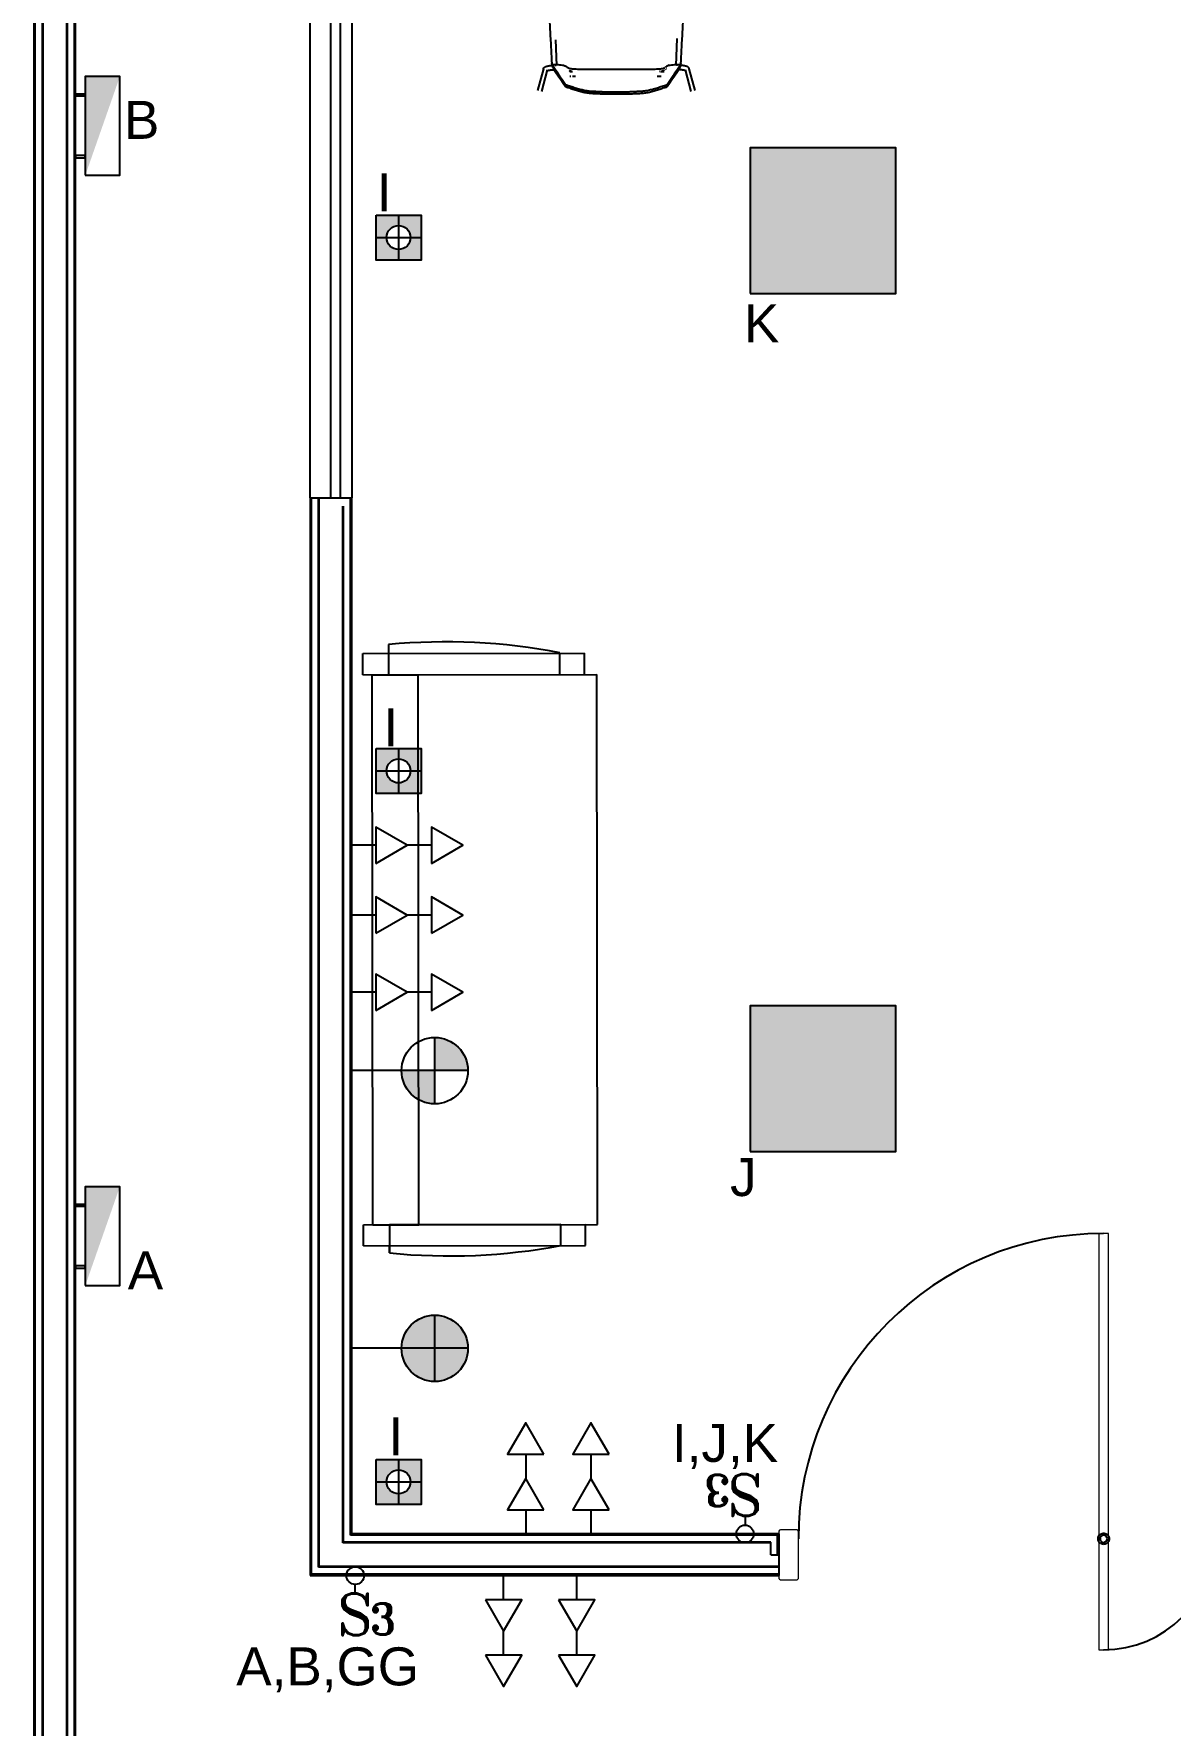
# Model space of a CAD drawing. Header units: millimetres. Extents: x 3082 to 3316, y 298 to 342.
# Drawn here: x 3257.97 to 3262.07, y 311.5 to 317.6 of the extents above; entities that cross this region are included whole.
import ezdxf
from ezdxf.enums import TextEntityAlignment as Align

# ---------------------------------------------------------------- set-up
doc = ezdxf.new("R2010")
doc.units = ezdxf.units.MM
doc.header["$MEASUREMENT"] = 0
doc.linetypes.add('CONTINU', pattern=[0])
doc.linetypes.add('Dash', pattern=[6.35, 3.175, -3.175])
for name, color, linetype in [('-HIDRO', 8, 'CONTINUOUS'), ('eletroduto parede e teto', 2, 'CONTINU'), ('Especificações', 3, 'CONTINUOUS'), ('PL3', 3, 'CONTINUOUS'), ('Pontos Elétricos', 3, 'CONTINUOUS'), ('Pontos Luminotécnicos', 3, 'CONTINUOUS'), ('PONTOS_ELETRICOS', 2, 'CONTINUOUS')]:
    doc.layers.add(name, color=color, linetype=linetype)
doc.styles.add('ARIAL', font='arial.ttf', dxfattribs={"height": 2})
doc.styles.add('INTERRUPTOR', font='romant__.ttf', dxfattribs={"height": 0.6})

# ---------------------------------------------------------------- blocks, each defined once
blk = doc.blocks.new('terreo')
at = {"layer": '-HIDRO', "lineweight": 25}
for p, q in [((-5.7109, 15.86), (-5.7109, -11.14)), ((-5.5609, -10.99), (-5.5609, 15.71)), ((-4.715, -1.2075), (-4.715, -5.09)), ((-4.565, -4.94), (-4.565, -1.2075)), ((-3.025, -4.94), (-4.565, -4.94)), ((-3.0248, -5.09), (-3.0248, -4.94)), ((-4.715, -5.09), (-4.7125, -5.09)), ((-4.565, -5.09), (-3.025, -5.09))]:
    blk.add_line(p, q, dxfattribs=at)
at = {"layer": '-HIDRO'}
for p, q in [((-5.7084, 15.8575), (-5.7084, -11.1375)), ((-5.7059, -11.135), (-5.7059, 15.8575)), ((-5.6809, 15.83), (-5.6809, -11.11)), ((-5.6784, 15.8275), (-5.6784, -11.1075)), ((-5.5934, 15.7425), (-5.5934, -11.0225)), ((-5.5909, 15.74), (-5.5909, -11.02)), ((-5.5659, 15.715), (-5.5659, -10.995)), ((-5.5634, -10.9925), (-5.5634, 15.715)), ((-4.715, -1.2075), (-4.715, 0.7925)), ((-4.64, -1.2075), (-4.64, 0.7925)), ((-4.605, -1.2075), (-4.605, 0.7925)), ((-4.565, 0.7925), (-4.565, -1.2075)), ((-3.826, 0.3508), (-3.8291, 0.4432)), ((-3.3933, 0.4482), (-3.3965, 0.3508)), ((-3.8445, 0.3674), (-3.8421, 0.3517)), ((-3.3804, 0.3517), (-3.378, 0.3674)), ((-3.8742, 0.3385), (-3.8951, 0.2605)), ((-3.8798, 0.2563), (-3.8589, 0.3343)), ((-3.8425, 0.3544), (-3.8433, 0.3595)), ((-3.8421, 0.3517), (-3.8425, 0.3544)), ((-3.8421, 0.3517), (-3.8381, 0.3385)), ((-3.8421, 0.3517), (-3.8415, 0.3499)), ((-3.8415, 0.3499), (-3.8421, 0.3517)), ((-3.8415, 0.3499), (-3.8421, 0.3517)), ((-3.8415, 0.3499), (-3.8421, 0.3517)), ((-3.842, 0.3538), (-3.842, 0.3526)), ((-3.842, 0.3516), (-3.8417, 0.3437)), ((-3.8416, 0.35), (-3.794, 0.2808)), ((-3.8415, 0.3499), (-3.8381, 0.3384)), ((-3.8359, 0.3354), (-3.8381, 0.3385)), ((-3.7783, 0.3275), (-3.7792, 0.3275)), ((-3.7786, 0.3116), (-3.7783, 0.3116)), ((-3.7693, 0.3275), (-3.7783, 0.3275)), ((-3.7783, 0.3116), (-3.7753, 0.3116)), ((-3.7695, 0.3116), (-3.7589, 0.3116)), ((-3.464, 0.3116), (-3.4614, 0.3116)), ((-3.4603, 0.3116), (-3.4531, 0.3116)), ((-3.4442, 0.3275), (-3.4523, 0.3275)), ((-3.4517, 0.3116), (-3.4498, 0.3116)), ((-3.3809, 0.35), (-3.4284, 0.2808)), ((-3.3866, 0.3354), (-3.3844, 0.3385)), ((-3.3804, 0.3517), (-3.3844, 0.3385)), ((-3.3844, 0.3385), (-3.3809, 0.35)), ((-3.3804, 0.3517), (-3.3809, 0.35)), ((-3.3809, 0.35), (-3.3804, 0.3517)), ((-3.3804, 0.3517), (-3.3809, 0.35)), ((-3.3804, 0.3517), (-3.3809, 0.35)), ((-3.3808, 0.3437), (-3.3805, 0.3517)), ((-3.3805, 0.3526), (-3.3805, 0.3538)), ((-3.38, 0.3544), (-3.3804, 0.3517)), ((-3.3792, 0.3595), (-3.38, 0.3544)), ((-3.3636, 0.3343), (-3.3427, 0.2563)), ((-3.3274, 0.2605), (-3.3483, 0.3385)), ((-3.794, 0.2743), (-3.794, 0.2808)), ((-3.4285, 0.2743), (-3.4285, 0.2808)), ((-3.4285, 0.2743), (-3.4285, 0.2808)), ((-4.715, -1.2075), (-4.565, -1.2075)), ((-4.7125, -5.0875), (-4.7125, -1.2075)), ((-4.71, -5.085), (-4.71, -1.2075)), ((-4.685, -5.06), (-4.685, -1.2075)), ((-4.6825, -5.0575), (-4.6825, -1.2075)), ((-4.57, -4.945), (-4.57, -1.2125)), ((-4.5675, -4.9425), (-4.5675, -1.21)), ((-4.5975, -4.9725), (-4.5975, -1.2375)), ((-4.595, -4.97), (-4.595, -1.2375)), ((-4.4328, -1.7357), (-4.4326, -1.8444)), ((-3.8143, -1.8435), (-3.8144, -1.7652)), ((-4.5255, -1.7684), (-3.726, -1.7672)), ((-4.5254, -1.8446), (-4.5255, -1.7684)), ((-3.7259, -1.8434), (-3.726, -1.7672)), ((-4.5254, -1.8446), (-3.7259, -1.8434)), ((-4.4913, -1.8445), (-4.3259, -1.8443)), ((-4.4884, -3.8261), (-4.4913, -1.8445)), ((-4.4326, -1.8444), (-3.8143, -1.8435)), ((-4.3259, -1.8443), (-3.6817, -1.8433)), ((-4.323, -3.8259), (-4.3259, -1.8443)), ((-4.323, -3.8259), (-4.3259, -1.8443)), ((-3.6787, -3.8249), (-3.6817, -1.8433)), ((-4.5225, -3.8262), (-3.7229, -3.825)), ((-4.5224, -3.9024), (-4.5225, -3.8262)), ((-4.4884, -3.8261), (-4.323, -3.8259)), ((-3.8113, -3.8251), (-4.4294, -3.826)), ((-4.4294, -3.826), (-4.4293, -3.9276)), ((-4.323, -3.8259), (-3.6787, -3.8249)), ((-3.8112, -3.9013), (-3.8113, -3.8251)), ((-3.7228, -3.9012), (-3.7229, -3.825)), ((-4.5224, -3.9024), (-3.7228, -3.9012)), ((-4.4293, -3.9276), (-4.4293, -3.9022)), ((-3.0548, -4.9725), (-4.5975, -4.9725)), ((-3.0548, -4.97), (-4.595, -4.97)), ((-3.0298, -4.945), (-4.57, -4.945)), ((-3.0273, -4.9425), (-4.5675, -4.9425)), ((-3.0548, -5.015), (-3.0548, -4.97)), ((-3.0298, -5.015), (-3.0298, -4.945)), ((-3.0273, -5.015), (-3.0273, -4.9425)), ((-5.7059, -5.015), (-5.7109, -5.015)), ((-5.5609, -5.015), (-5.5659, -5.015)), ((-3.0248, -5.0575), (-4.6825, -5.0575)), ((-3.0548, -5.015), (-3.0248, -5.015)), ((-3.0248, -5.0875), (-4.7125, -5.0875)), ((-4.7125, -5.09), (-4.565, -5.09)), ((-3.0248, -5.085), (-4.71, -5.085)), ((-3.0248, -5.06), (-4.685, -5.06))]:
    blk.add_line(p, q, dxfattribs=at)
at = {"layer": '-HIDRO', "lineweight": 13}
for p, q in [((-4.64, -1.2075), (-4.64, 0.7925)), ((-4.605, -1.2075), (-4.605, 0.7925)), ((-1.8375, -3.8575), (-1.8725, -3.8575)), ((-1.8725, -3.8575), (-1.8725, -5.3575)), ((-1.8375, -5.3575), (-1.8375, -3.8575)), ((-3.025, -4.93), (-3.025, -4.94)), ((-2.96, -4.925), (-3.02, -4.925)), ((-2.955, -5.1), (-2.955, -4.93)), ((-3.025, -5.09), (-3.025, -5.1)), ((-3.02, -5.105), (-2.96, -5.105)), ((-1.8725, -5.3575), (-1.8375, -5.3575))]:
    blk.add_line(p, q, dxfattribs=at)
at = {"layer": '-HIDRO', "flags": 128}
for points in [[(-3.8742, 0.3385), (-3.8736, 0.3401), (-3.8728, 0.3415), (-3.8719, 0.3426), (-3.871, 0.3435), (-3.8702, 0.3442), (-3.8693, 0.3448), (-3.8684, 0.3453), (-3.8675, 0.3458), (-3.8666, 0.3462), (-3.8657, 0.3466), (-3.8648, 0.347), (-3.8638, 0.3473), (-3.8628, 0.3476), (-3.8618, 0.3479), (-3.8607, 0.3482), (-3.8596, 0.3485), (-3.8585, 0.3487), (-3.8573, 0.349), (-3.8561, 0.3492), (-3.8549, 0.3494), (-3.8536, 0.3496), (-3.8523, 0.3498), (-3.851, 0.35), (-3.8496, 0.3502), (-3.8482, 0.3504), (-3.8468, 0.3505), (-3.8454, 0.3506), (-3.8439, 0.3508), (-3.8424, 0.3509)], [(-3.8606, 0.3315), (-3.8606, 0.3315), (-3.8604, 0.3316), (-3.8601, 0.3317), (-3.8598, 0.3319), (-3.8593, 0.3321), (-3.8588, 0.3322), (-3.8582, 0.3324), (-3.8575, 0.3326), (-3.8568, 0.3328), (-3.856, 0.333), (-3.8551, 0.3332), (-3.8542, 0.3334), (-3.8532, 0.3336), (-3.8522, 0.3338), (-3.8511, 0.334), (-3.85, 0.3341), (-3.8489, 0.3343), (-3.8477, 0.3344), (-3.8465, 0.3346), (-3.8452, 0.3347), (-3.8439, 0.3348), (-3.8426, 0.3349), (-3.8412, 0.3351), (-3.8399, 0.3351), (-3.8385, 0.3352), (-3.8371, 0.3353)], [(-3.7943, 0.281), (-3.8037, 0.2948), (-3.8132, 0.3085), (-3.8226, 0.3223), (-3.8321, 0.3361), (-3.8415, 0.3499)], [(-3.8381, 0.3384), (-3.8293, 0.3256), (-3.8205, 0.3128), (-3.8118, 0.3), (-3.803, 0.2873), (-3.7943, 0.2745)], [(-3.8332, 0.3513), (-3.8316, 0.3514), (-3.83, 0.3514), (-3.8285, 0.3514)], [(-3.4393, 0.328), (-3.4403, 0.3278), (-3.4412, 0.3277), (-3.4422, 0.3276), (-3.4431, 0.3275), (-3.4441, 0.3275), (-3.4442, 0.3275)], [(-3.3809, 0.35), (-3.3904, 0.3361), (-3.3999, 0.3223), (-3.4094, 0.3085), (-3.4189, 0.2946), (-3.4285, 0.2808)], [(-3.4285, 0.2743), (-3.4196, 0.2871), (-3.4108, 0.3), (-3.402, 0.3128), (-3.3932, 0.3257), (-3.3844, 0.3385)], [(-3.3909, 0.3514), (-3.3925, 0.3514), (-3.394, 0.3514)], [(-3.3619, 0.3315), (-3.3619, 0.3315), (-3.3621, 0.3316), (-3.3624, 0.3317), (-3.3627, 0.3319), (-3.3632, 0.3321), (-3.3637, 0.3322), (-3.3643, 0.3324), (-3.365, 0.3326), (-3.3657, 0.3328), (-3.3665, 0.333), (-3.3674, 0.3332), (-3.3683, 0.3334), (-3.3693, 0.3336), (-3.3703, 0.3338), (-3.3714, 0.334), (-3.3725, 0.3341), (-3.3736, 0.3343), (-3.3748, 0.3344), (-3.376, 0.3346), (-3.3773, 0.3347), (-3.3786, 0.3348), (-3.3799, 0.3349), (-3.3813, 0.3351), (-3.3826, 0.3351), (-3.384, 0.3352), (-3.3854, 0.3353)], [(-3.3483, 0.3385), (-3.3489, 0.3401), (-3.3497, 0.3415), (-3.3506, 0.3426), (-3.3515, 0.3435), (-3.3523, 0.3442), (-3.3532, 0.3448), (-3.3541, 0.3453), (-3.355, 0.3458), (-3.3559, 0.3462), (-3.3568, 0.3466), (-3.3577, 0.347), (-3.3587, 0.3473), (-3.3597, 0.3476), (-3.3607, 0.3479), (-3.3618, 0.3482), (-3.3629, 0.3485), (-3.364, 0.3487), (-3.3652, 0.349), (-3.3664, 0.3492), (-3.3676, 0.3494), (-3.3689, 0.3496), (-3.3702, 0.3498), (-3.3715, 0.35), (-3.3729, 0.3502), (-3.3743, 0.3504), (-3.3757, 0.3505), (-3.3771, 0.3506), (-3.3786, 0.3508), (-3.3801, 0.3509)], [(-3.7844, 0.2777), (-3.7867, 0.2781), (-3.789, 0.2787), (-3.7909, 0.2793), (-3.7925, 0.2799), (-3.7936, 0.2805), (-3.7943, 0.281)], [(-3.7943, 0.2745), (-3.7936, 0.2739), (-3.7925, 0.2733), (-3.7909, 0.2727), (-3.789, 0.2721), (-3.7867, 0.2716), (-3.7844, 0.2711)]]:
    blk.add_lwpolyline(points, dxfattribs=at)
at = {"layer": '-HIDRO', "linetype": 'Dash'}
blk.add_circle((-1.855, -4.9575), 0.02, dxfattribs=at)
at = {"layer": '-HIDRO'}
for centre, radius, start, end in [((-4.2276, -3.9351), 2.2089, 79.21901, 95.32999), ((-1.855, -4.9575), 1.1, 90, 180), ((-4.2131, -1.7338), 2.2045, 264.37303, 280.50415), ((-1.855, -4.9575), 0.0128, 0, 180), ((-1.855, -4.9575), 0.0128, 180, 0), ((-1.855, -4.9575), 0.4, 270, 0)]:
    blk.add_arc(centre, radius, start, end, dxfattribs=at)
at = {"layer": '-HIDRO', "lineweight": 13}
for centre, start, end in [((-3.02, -4.93), 90, 180), ((-2.96, -4.93), 0, 90), ((-3.02, -5.1), 180, 270), ((-2.96, -5.1), 270, 0)]:
    blk.add_arc(centre, 0.005, start, end, dxfattribs=at)
at = {"layer": '-HIDRO'}
for centre, major_axis, ratio, start_param, end_param in [((-3.7698, 0.3657), (-0.0149, -0.0236), 0.766651, 6.180606, 6.454059), ((-3.4395, 0.3656), (-0.0102, -0.0253), 0.59623, 0.5046, 0.791422), ((-3.4061, 0.3267), (0.0369, -0.0031), 0.700546, 2.050204, 2.563631), ((-3.784, 0.2797), (0.0104, -0.0017), 0.197413, 3.418797, 4.700457), ((-3.4385, 0.2797), (-0.0104, -0.0017), 0.197413, 1.582728, 2.864388)]:
    blk.add_ellipse(centre, major_axis=major_axis, ratio=ratio, start_param=start_param, end_param=end_param, dxfattribs=at)
for points in [[(-3.8548, 0.5609), (-3.8536, 0.5394), (-3.8513, 0.4964), (-3.8479, 0.4319), (-3.8456, 0.3889), (-3.8445, 0.3674)], [(-3.378, 0.3674), (-3.3769, 0.3889), (-3.3746, 0.4319), (-3.3712, 0.4964), (-3.3689, 0.5394), (-3.3677, 0.5609)], [(-3.8013, 0.3511), (-3.7998, 0.3508), (-3.7969, 0.3498), (-3.7928, 0.3479), (-3.7892, 0.3456), (-3.7874, 0.344), (-3.7865, 0.3434)], [(-3.7813, 0.3322), (-3.7809, 0.332), (-3.7805, 0.3318), (-3.78, 0.3317)], [(-3.456, 0.3298), (-3.4554, 0.3298), (-3.4548, 0.3299), (-3.4542, 0.3299)], [(-3.435, 0.3364), (-3.4345, 0.3367), (-3.434, 0.337), (-3.4335, 0.3373)], [(-3.4301, 0.3392), (-3.4296, 0.3394), (-3.4292, 0.3396), (-3.4287, 0.3398)]]:
    blk.add_open_spline(points, degree=3, dxfattribs=at)
for points, knots in [([(-3.8425, 0.3544), (-3.8407, 0.3543), (-3.8372, 0.3542), (-3.8303, 0.3539), (-3.8212, 0.3535), (-3.8107, 0.3528), (-3.8042, 0.3519), (-3.8013, 0.3511)], [-1, -1, -1, -1, -0.875, -0.75, -0.5, -0.25, 0, 0, 0, 0]), ([(-3.7814, 0.3405), (-3.7808, 0.3403), (-3.7799, 0.3401), (-3.7786, 0.3398), (-3.7775, 0.3396), (-3.7764, 0.3394), (-3.7752, 0.3393), (-3.7743, 0.3392), (-3.7735, 0.3391), (-3.7726, 0.339), (-3.7716, 0.3389), (-3.7699, 0.3388), (-3.7669, 0.3386), (-3.7642, 0.3384), (-3.7625, 0.3382)], [-1, -1, -1, -1, -0.875, -0.8125, -0.75, -0.6875, -0.625, -0.5625, -0.53125, -0.5, -0.4375, -0.375, -0.25, 0, 0, 0, 0]), ([(-3.78, 0.3317), (-3.7789, 0.3313), (-3.777, 0.3309), (-3.774, 0.3305), (-3.7725, 0.3303), (-3.7717, 0.3302)], [0, 0, 0, 0, 0.25, 0.375, 0.4926359, 0.4926359, 0.4926359, 0.4926359]), ([(-3.7625, 0.3382), (-3.7548, 0.3379), (-3.7431, 0.3374), (-3.727, 0.337), (-3.7147, 0.3368), (-3.702, 0.3367), (-3.689, 0.3368), (-3.6758, 0.3369), (-3.6628, 0.3369), (-3.6499, 0.3369), (-3.6327, 0.337), (-3.6198, 0.337), (-3.6112, 0.337)], [0, 0, 0, 0, 0.166667, 0.25, 0.333333, 0.416667, 0.5, 0.583333, 0.666667, 0.75, 0.833333, 1, 1, 1, 1]), ([(-3.6112, 0.337), (-3.6027, 0.337), (-3.5898, 0.337), (-3.5726, 0.3369), (-3.5597, 0.3369), (-3.5467, 0.3369), (-3.5335, 0.3368), (-3.5205, 0.3367), (-3.5078, 0.3368), (-3.4955, 0.337), (-3.4794, 0.3374), (-3.4677, 0.3379), (-3.46, 0.3382)], [0, 0, 0, 0, 0.166667, 0.25, 0.333333, 0.416667, 0.5, 0.583333, 0.666667, 0.75, 0.833333, 1, 1, 1, 1]), ([(-3.46, 0.3382), (-3.4589, 0.3383), (-3.4571, 0.3385), (-3.4548, 0.3386), (-3.453, 0.3388), (-3.4514, 0.3389), (-3.4498, 0.339), (-3.4482, 0.3392), (-3.4466, 0.3394), (-3.445, 0.3396), (-3.4431, 0.34), (-3.4418, 0.3403), (-3.4411, 0.3405)], [-1, -1, -1, -1, -0.833333, -0.75, -0.666667, -0.583333, -0.5, -0.416667, -0.333333, -0.25, -0.166667, 0, 0, 0, 0]), ([(-3.4509, 0.3302), (-3.4498, 0.3303), (-3.4478, 0.3305), (-3.445, 0.3311), (-3.4433, 0.3315), (-3.4425, 0.3317)], [0.5029211, 0.5029211, 0.5029211, 0.5029211, 0.6666667, 0.8333333, 1, 1, 1, 1]), ([(-3.4425, 0.3317), (-3.4416, 0.332), (-3.4401, 0.3327), (-3.4386, 0.3337), (-3.4379, 0.3342)], [0, 0, 0, 0, 0.5, 0.9699068, 0.9699068, 0.9699068, 0.9699068]), ([(-3.4213, 0.3511), (-3.4183, 0.3519), (-3.4119, 0.3528), (-3.4013, 0.3535), (-3.3923, 0.3539), (-3.3853, 0.3542), (-3.3818, 0.3543), (-3.38, 0.3544)], [-1, -1, -1, -1, -0.75, -0.5, -0.25, -0.125, 0, 0, 0, 0]), ([(-3.7844, 0.2777), (-3.7789, 0.2756), (-3.7705, 0.2726), (-3.7594, 0.269), (-3.7511, 0.2666), (-3.7429, 0.2642), (-3.7321, 0.2614), (-3.7212, 0.259), (-3.7094, 0.2575), (-3.7003, 0.2568), (-3.6912, 0.2564), (-3.6823, 0.2559), (-3.6746, 0.2555), (-3.6699, 0.2553), (-3.6678, 0.2552)], [0, 0, 0, 0, 0.1, 0.15, 0.2, 0.25, 0.3, 0.4, 0.45, 0.5, 0.55, 0.6, 0.65, 0.6886249, 0.6886249, 0.6886249, 0.6886249]), ([(-3.6112, 0.2543), (-3.618, 0.2543), (-3.6278, 0.2543), (-3.6403, 0.2545), (-3.6494, 0.2547), (-3.6579, 0.2549), (-3.666, 0.2551), (-3.674, 0.2554), (-3.6823, 0.2559), (-3.6912, 0.2564), (-3.7003, 0.2568), (-3.7094, 0.2575), (-3.7212, 0.259), (-3.7321, 0.2614), (-3.7429, 0.2642), (-3.7511, 0.2666), (-3.7594, 0.269), (-3.7705, 0.2726), (-3.7788, 0.2756), (-3.7844, 0.2777)], [0, 0, 0, 0, 0.1, 0.15, 0.2, 0.25, 0.3, 0.35, 0.4, 0.45, 0.5, 0.55, 0.6, 0.7, 0.75, 0.8, 0.85, 0.9, 1, 1, 1, 1]), ([(-3.7844, 0.2711), (-3.7789, 0.269), (-3.7705, 0.2659), (-3.7595, 0.2623), (-3.7484, 0.259), (-3.7375, 0.256), (-3.7265, 0.2536), (-3.7181, 0.2521), (-3.7092, 0.251), (-3.7002, 0.2503), (-3.6911, 0.2499), (-3.6822, 0.2494), (-3.6739, 0.2489), (-3.6659, 0.2486), (-3.6579, 0.2484), (-3.6493, 0.2482), (-3.6402, 0.248), (-3.6278, 0.2478), (-3.618, 0.2478), (-3.6112, 0.2478)], [0, 0, 0, 0, 0.1, 0.15, 0.2, 0.3, 0.35, 0.4, 0.45, 0.5, 0.55, 0.6, 0.65, 0.7, 0.75, 0.8, 0.85, 0.9, 1, 1, 1, 1]), ([(-3.6651, 0.2551), (-3.6627, 0.255), (-3.6576, 0.2549), (-3.6494, 0.2547), (-3.6403, 0.2545), (-3.6278, 0.2543), (-3.618, 0.2543), (-3.6112, 0.2543)], [0.7054074, 0.7054074, 0.7054074, 0.7054074, 0.75, 0.8, 0.85, 0.9, 1, 1, 1, 1]), ([(-3.4381, 0.2777), (-3.4437, 0.2756), (-3.452, 0.2726), (-3.4631, 0.269), (-3.4714, 0.2666), (-3.4796, 0.2642), (-3.4904, 0.2614), (-3.5013, 0.259), (-3.5131, 0.2575), (-3.5222, 0.2568), (-3.5313, 0.2564), (-3.5402, 0.2559), (-3.5485, 0.2554), (-3.5565, 0.2551), (-3.5646, 0.2549), (-3.5731, 0.2547), (-3.5822, 0.2545), (-3.5947, 0.2543), (-3.6045, 0.2543), (-3.6112, 0.2543)], [0, 0, 0, 0, 0.1, 0.15, 0.2, 0.25, 0.3, 0.4, 0.45, 0.5, 0.55, 0.6, 0.65, 0.7, 0.75, 0.8, 0.85, 0.9, 1, 1, 1, 1]), ([(-3.6112, 0.2478), (-3.6045, 0.2478), (-3.5947, 0.2478), (-3.5823, 0.248), (-3.5732, 0.2482), (-3.5646, 0.2484), (-3.5566, 0.2486), (-3.5486, 0.2489), (-3.5403, 0.2494), (-3.5314, 0.2499), (-3.5223, 0.2503), (-3.5133, 0.251), (-3.5044, 0.2521), (-3.496, 0.2536), (-3.485, 0.256), (-3.4741, 0.259), (-3.463, 0.2623), (-3.452, 0.2659), (-3.4436, 0.269), (-3.4381, 0.2711)], [0, 0, 0, 0, 0.1, 0.15, 0.2, 0.25, 0.3, 0.35, 0.4, 0.45, 0.5, 0.55, 0.6, 0.65, 0.7, 0.8, 0.85, 0.9, 1, 1, 1, 1]), ([(-3.557, 0.2551), (-3.5595, 0.255), (-3.5648, 0.2549), (-3.5731, 0.2547), (-3.5822, 0.2545), (-3.5947, 0.2543), (-3.6045, 0.2543), (-3.6112, 0.2543)], [0.7029359, 0.7029359, 0.7029359, 0.7029359, 0.75, 0.8, 0.85, 0.9, 1, 1, 1, 1]), ([(-3.5174, 0.2572), (-3.519, 0.2571), (-3.5236, 0.2568), (-3.5313, 0.2564), (-3.5402, 0.2559), (-3.5479, 0.2555), (-3.5526, 0.2553), (-3.5547, 0.2552)], [0.4739313, 0.4739313, 0.4739313, 0.4739313, 0.5, 0.55, 0.6, 0.65, 0.6886249, 0.6886249, 0.6886249, 0.6886249]), ([(-3.4756, 0.2654), (-3.4769, 0.265), (-3.4809, 0.2639), (-3.4904, 0.2614), (-3.5013, 0.259), (-3.5112, 0.2578), (-3.5153, 0.2574), (-3.5165, 0.2573)], [0.2255535, 0.2255535, 0.2255535, 0.2255535, 0.25, 0.3, 0.4, 0.45, 0.4684583, 0.4684583, 0.4684583, 0.4684583]), ([(-3.4381, 0.2777), (-3.4436, 0.2756), (-3.452, 0.2726), (-3.4631, 0.269), (-3.47, 0.267), (-3.474, 0.2658), (-3.4754, 0.2654)], [0, 0, 0, 0, 0.1, 0.15, 0.2, 0.2243946, 0.2243946, 0.2243946, 0.2243946]), ([(-3.4285, 0.2808), (-3.4287, 0.2806), (-3.4293, 0.2802), (-3.4309, 0.2795), (-3.4326, 0.2789), (-3.4343, 0.2785), (-3.4359, 0.2781), (-3.4372, 0.2778), (-3.4381, 0.2777)], [0, 0, 0, 0, 0.2, 0.4, 0.6, 0.7, 0.8, 1, 1, 1, 1]), ([(-3.4381, 0.2711), (-3.4377, 0.2712), (-3.4369, 0.2714), (-3.4357, 0.2716), (-3.4343, 0.2719), (-3.433, 0.2723), (-3.432, 0.2726), (-3.431, 0.2729), (-3.4301, 0.2733), (-3.4292, 0.2737), (-3.4287, 0.274), (-3.4285, 0.2743)], [0, 0, 0, 0, 0.1, 0.2, 0.3, 0.4, 0.5, 0.6, 0.7, 0.8, 1, 1, 1, 1])]:
    blk.add_open_spline(points, degree=3, knots=knots, dxfattribs=at)
blk = doc.blocks.new('LUMINÁRIA.02')
at = {"layer": 'Pontos Luminotécnicos', "ltscale": 0.05}
h = blk.add_hatch(color=9, dxfattribs=at)
h.dxf.hatch_style = 1
h.paths.add_polyline_path([(0.35, 0), (0, 0), (0, -0.35), (0.35, -0.35)])
blk.add_lwpolyline([(0, -0.35), (0.35, -0.35), (0.35, 0), (0, 0)], close=True, dxfattribs=at)
blk = doc.blocks.new('FACHO ABERTO.01')
at = {"layer": 'Pontos Luminotécnicos'}
h = blk.add_hatch(color=9, dxfattribs=at)
h.dxf.hatch_style = 1
h.paths.add_polyline_path([(0, 0.0675), (-0.0675, 0.0675), (-0.0675, 0), (-0.0361, 0, -0.414214), (0, 0.0361)])
h.paths.add_polyline_path([(0.0675, 0.0675), (0, 0.0675), (0, 0.0361, -0.414214), (0.0361, 0), (0.0675, 0)])
h.paths.add_polyline_path([(0.0675, 0), (0.0361, 0, -0.414214), (0, -0.0361), (0, -0.0675), (0.0675, -0.0675)])
h.paths.add_polyline_path([(0, -0.0361, -0.414214), (-0.0361, 0), (-0.0675, 0), (-0.0675, -0.0675), (0, -0.0675)])
for p, q in [((0, 0.0675), (0, -0.0675)), ((-0.0675, 0), (0.0675, 0))]:
    blk.add_line(p, q, dxfattribs=at)
blk.add_lwpolyline([(-0.0675, 0.0675), (0.0675, 0.0675), (0.0675, -0.0675), (-0.0675, -0.0675)], close=True, dxfattribs=at)
blk.add_circle((0, 0), 0.0361, dxfattribs=at)
blk = doc.blocks.new('arandela')
at = {"layer": 'eletroduto parede e teto'}
blk.add_hatch(color=9, dxfattribs=at).paths.add_polyline_path([(-0.0343, -0.1448), (0.0902, 0.2108), (-0.0343, 0.2108)])
at = {"layer": 'Pontos Luminotécnicos', "ltscale": 0.5}
for points in [[(-0.0343, -0.1448), (0.0902, -0.1448), (0.0902, 0.2108), (-0.0343, 0.2108)], [(-0.0698, 0.1486), (-0.0343, 0.1486), (-0.0343, 0.1397), (-0.0698, 0.1397)], [(-0.0698, -0.0826), (-0.0343, -0.0826), (-0.0343, -0.0737), (-0.0698, -0.0737)]]:
    blk.add_lwpolyline(points, close=True, dxfattribs=at)
blk = doc.blocks.new('TOMADA DUPLA BAIXA.01')
at = {"layer": 'PL3'}
for p, q in [((-0.1472, 0), (-0.1026, 0)), ((-0.0446, 0), (0, 0))]:
    blk.add_line(p, q, dxfattribs=at)
for points in [[(-0.1472, 0.0335), (-0.2051, 0), (-0.1472, -0.0335)], [(-0.0446, 0.0335), (-0.1026, 0), (-0.0446, -0.0335)]]:
    blk.add_lwpolyline(points, close=True, dxfattribs=at)
blk = doc.blocks.new('I_i3')
at = {"layer": 'PONTOS_ELETRICOS'}
blk.add_line((0, -0.0647), (0, -0.0317), dxfattribs=at)
blk.add_circle((0, 0), 0.0317, dxfattribs=at)
at = {"layer": 'PONTOS_ELETRICOS', "style": 'INTERRUPTOR'}
blk.add_text('S', height=0.15, dxfattribs=at).set_placement((-0.0005, -0.1399), align=Align.MIDDLE)
blk.add_text('3', height=0.1125, dxfattribs=at).set_placement((0.0514, -0.2127))

msp = doc.modelspace()

# ---------------------------------------------------------------- hatches: boundary and pattern name
at = {"layer": 'Pontos Elétricos'}
h = msp.add_hatch(color=251, dxfattribs=at)
h.paths.add_polyline_path([(3259.5378, 313.8607, 0.414214), (3259.4181, 313.9804), (3259.4181, 313.8607)])
h.paths.add_polyline_path([(3259.4181, 313.8607), (3259.2984, 313.8607, 0.414214), (3259.4181, 313.741)])
h = msp.add_hatch(color=251, dxfattribs=at)
h.paths.add_polyline_path([(3259.5378, 312.8603, 0.414214), (3259.4181, 312.98), (3259.4181, 312.8603)])
h.paths.add_polyline_path([(3259.4181, 312.8603), (3259.2984, 312.8603, 0.414214), (3259.4181, 312.7406)])
h = msp.add_hatch(color=251, dxfattribs=at)
h.paths.add_polyline_path([(3259.5378, 312.8603, -0.414214), (3259.4181, 312.7406), (3259.4181, 312.8603)])
h.paths.add_polyline_path([(3259.4181, 312.8603), (3259.2984, 312.8603, -0.414214), (3259.4181, 312.98)])

# ---------------------------------------------------------------- linework, layer by layer
for p, q in [((3259.4181, 313.741), (3259.4181, 313.9804)), ((3259.2984, 313.8607), (3259.1189, 313.8607)), ((3259.5378, 313.8607), (3259.2984, 313.8607)), ((3259.4181, 312.7406), (3259.4181, 312.98)), ((3259.3464, 312.8603), (3259.1189, 312.8603)), ((3259.5378, 312.8603), (3259.3464, 312.8603))]:
    msp.add_line(p, q, dxfattribs=at)
for centre in [(3259.4181, 313.8607), (3259.4181, 312.8603)]:
    msp.add_circle(centre, 0.1197, dxfattribs=at)

# ---------------------------------------------------------------- block references
at = {"layer": 'eletroduto parede e teto'}
for name, p in [('terreo', (3263.6839, 317.1316)), ('arandela', (3258.193, 317.2316)), ('arandela', (3258.1929, 313.2316))]:
    msp.add_blockref(name, p, dxfattribs=at)
at = {"layer": 'Especificações', "rotation": 180}
msp.add_blockref('I_i3', (3260.5365, 312.1916), dxfattribs=at)
at = {"layer": 'Especificações'}
msp.add_blockref('I_i3', (3259.1317, 312.0416), dxfattribs=at)
at = {"layer": 'Pontos Elétricos', "xscale": 1.95, "yscale": 1.95, "zscale": 1.95}
for p, rotation in [((3259.1189, 314.6728), 180), ((3259.1189, 314.4211), 180), ((3259.1189, 314.1432), 180), ((3259.746, 312.1916), 270), ((3259.981, 312.1916), 270), ((3259.6664, 312.0416), 90), ((3259.9301, 312.0416), 90)]:
    msp.add_blockref('TOMADA DUPLA BAIXA.01', p, dxfattribs=dict(at, rotation=rotation))
at = {"layer": 'Pontos Luminotécnicos'}
for name, p, xscale, yscale, zscale in [('LUMINÁRIA.02', (3260.5547, 317.1853), 1.5, 1.5, 1.5), ('FACHO ABERTO.01', (3259.2877, 316.8622), 1.2, 1.2, 1.2), ('FACHO ABERTO.01', (3259.2877, 314.9406), 1.2, 1.2, 1.2), ('LUMINÁRIA.02', (3260.5547, 314.0942), 1.5, 1.5, 1.5), ('FACHO ABERTO.01', (3259.2877, 312.3791), 1.2, 1.2, 1.2)]:
    msp.add_blockref(name, p, dxfattribs=dict(at, xscale=xscale, yscale=yscale, zscale=zscale))

# ---------------------------------------------------------------- texts
at = {"layer": 'Pontos Elétricos', "color": 4, "style": 'ARIAL'}
for s, height, p in [('B', 0.1369, (3258.3618, 317.2177)), ('I', 0.1369, (3259.2356, 316.9567)), ('K', 0.1369, (3260.5962, 316.485)), ('I', 0.1369, (3259.2602, 315.0296)), ('J', 0.1369, (3260.5305, 313.4089)), ('A', 0.1369, (3258.3754, 313.0728)), ('I', 0.1369, (3259.2777, 312.4745)), ('I,J,K', 0.13689, (3260.4644, 312.4513)), ('A,B,GG', 0.13689, (3259.0321, 311.646))]:
    msp.add_text(s, height=height, dxfattribs=at).set_placement(p, align=Align.CENTER)

doc.saveas('drawing.dxf')
